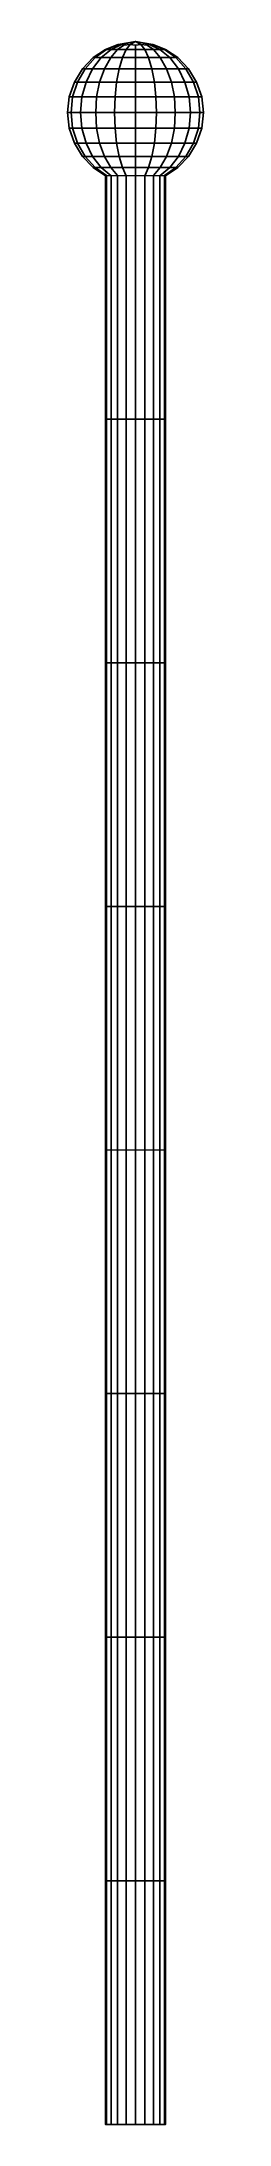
# Model space of a CAD drawing. Extents: x -180 to -153, y -248 to 156.
import ezdxf

# ---------------------------------------------------------------- set-up
doc = ezdxf.new("R2010")
doc.units = 0

msp = doc.modelspace()

# ---------------------------------------------------------------- linework, layer by layer
for points in [[(-172.216537, 154.363876, -0.971), (-172.046082, 154.335007, -2.829642), (-174.182159, 152.763794, -3.531603), (-174.593475, 152.763794, -0.971)], [(-172.046082, 154.335007, 0.887642), (-172.216537, 154.363876, -0.971), (-174.593475, 152.763794, -0.971), (-174.182159, 152.763794, 1.589603)], [(-172.046082, 154.335007, -2.829642), (-171.103821, 154.363876, -4.434644), (-173.026794, 152.763794, -5.847689), (-174.182159, 152.763794, -3.531603)], [(-171.103821, 154.363876, 2.492644), (-172.046082, 154.335007, 0.887642), (-174.182159, 152.763794, 1.589603), (-173.026794, 152.763794, 3.905689)], [(-171.103821, 154.363876, -4.434644), (-169.885742, 154.335007, -5.836988), (-171.205902, 152.763794, -7.674745), (-173.026794, 152.763794, -5.847689)], [(-169.885742, 154.335007, 3.894988), (-171.103821, 154.363876, 2.492644), (-173.026794, 152.763794, 3.905689), (-171.205902, 152.763794, 5.732744)], [(-172.216537, 154.363876, -0.971), (-169.781403, 155.282089, -0.971), (-170.098099, 155.166626, -2.189491), (-172.046082, 154.335007, -2.829642)], [(-170.098099, 155.166626, 0.247491), (-169.781403, 155.282089, -0.971), (-172.216537, 154.363876, -0.971), (-172.046082, 154.335007, 0.887642)], [(-170.098099, 155.166626, -2.189491), (-169.133759, 155.282089, -2.987004), (-171.103821, 154.363876, -4.434644), (-172.046082, 154.335007, -2.829642)], [(-171.103821, 154.363876, 2.492644), (-169.133759, 155.282089, 1.045004), (-170.098099, 155.166626, 0.247491), (-172.046082, 154.335007, 0.887642)], [(-169.885742, 154.335007, -5.836988), (-168.190659, 154.363876, -6.575294), (-168.925171, 152.763794, -8.861649), (-171.205902, 152.763794, -7.674745)], [(-168.190659, 154.363876, 4.633294), (-169.885742, 154.335007, 3.894988), (-171.205902, 152.763794, 5.732744), (-168.925171, 152.763794, 6.919649)], [(-171.103821, 154.363876, -4.434644), (-169.133759, 155.282089, -2.987004), (-168.681824, 155.166626, -4.161052), (-169.885742, 154.335007, -5.836988)], [(-168.681824, 155.166626, 2.219052), (-169.133759, 155.282089, 1.045004), (-171.103821, 154.363876, 2.492644), (-169.885742, 154.335007, 3.894988)], [(-169.781403, 155.282089, -0.971), (-166.390228, 155.859375, -0.971), (-169.133759, 155.282089, -2.987004), (-170.098099, 155.166626, -2.189491)], [(-169.133759, 155.282089, 1.045004), (-166.390228, 155.859375, -0.971), (-169.781403, 155.282089, -0.971), (-170.098099, 155.166626, 0.247491)], [(-168.681824, 155.166626, -4.161052), (-167.438171, 155.282089, -4.232964), (-168.190659, 154.363876, -6.575294), (-169.885742, 154.335007, -5.836988)], [(-168.190659, 154.363876, 4.633294), (-167.438171, 155.282089, 2.290964), (-168.681824, 155.166626, 2.219052), (-169.885742, 154.335007, 3.894988)], [(-169.133759, 155.282089, -2.987004), (-166.390228, 155.859375, -0.971), (-167.438171, 155.282089, -4.232964), (-168.681824, 155.166626, -4.161052)], [(-167.438171, 155.282089, 2.290964), (-166.390228, 155.859375, -0.971), (-169.133759, 155.282089, 1.045004), (-168.681824, 155.166626, 2.219052)], [(-168.190659, 154.363876, -6.575294), (-166.390228, 154.335007, -6.985692), (-166.390228, 152.763794, -9.257284), (-168.925171, 152.763794, -8.861649)], [(-166.390228, 154.335007, 5.043692), (-168.190659, 154.363876, 4.633294), (-168.925171, 152.763794, 6.919649), (-166.390228, 152.763794, 7.315284)], [(-168.190659, 154.363876, -6.575294), (-167.438171, 155.282089, -4.232964), (-166.390228, 155.166626, -4.914121), (-166.390228, 154.335007, -6.985692)], [(-166.390228, 155.166626, 2.972121), (-167.438171, 155.282089, 2.290964), (-168.190659, 154.363876, 4.633294), (-166.390228, 154.335007, 5.043692)], [(-167.438171, 155.282089, -4.232964), (-166.390228, 155.859375, -0.971), (-165.3423, 155.282089, -4.232964), (-166.390228, 155.166626, -4.914121)], [(-165.3423, 155.282089, 2.290964), (-166.390228, 155.859375, -0.971), (-167.438171, 155.282089, 2.290964), (-166.390228, 155.166626, 2.972121)], [(-163.646698, 155.282089, -2.987004), (-166.390228, 155.859375, -0.971), (-162.999054, 155.282089, -0.971), (-162.682358, 155.166626, -2.189491)], [(-165.3423, 155.282089, -4.232964), (-166.390228, 155.859375, -0.971), (-163.646698, 155.282089, -2.987004), (-164.098633, 155.166626, -4.161052)], [(-163.646698, 155.282089, 1.045004), (-166.390228, 155.859375, -0.971), (-165.3423, 155.282089, 2.290964), (-164.098633, 155.166626, 2.219052)], [(-162.999054, 155.282089, -0.971), (-166.390228, 155.859375, -0.971), (-163.646698, 155.282089, 1.045004), (-162.682358, 155.166626, 0.247491)], [(-166.390228, 155.166626, -4.914121), (-165.3423, 155.282089, -4.232964), (-164.589813, 154.363876, -6.575294), (-166.390228, 154.335007, -6.985692)], [(-164.589813, 154.363876, 4.633294), (-165.3423, 155.282089, 2.290964), (-166.390228, 155.166626, 2.972121), (-166.390228, 154.335007, 5.043692)], [(-166.390228, 152.763794, -9.257284), (-166.390228, 154.335007, -6.985692), (-164.589813, 154.363876, -6.575294), (-163.855286, 152.763794, -8.861649)], [(-163.855286, 152.763794, 6.919649), (-164.589813, 154.363876, 4.633294), (-166.390228, 154.335007, 5.043692), (-166.390228, 152.763794, 7.315284)], [(-164.589813, 154.363876, -6.575294), (-165.3423, 155.282089, -4.232964), (-164.098633, 155.166626, -4.161052), (-162.894714, 154.335007, -5.836988)], [(-164.098633, 155.166626, 2.219052), (-165.3423, 155.282089, 2.290964), (-164.589813, 154.363876, 4.633294), (-162.894714, 154.335007, 3.894988)], [(-163.855286, 152.763794, -8.861649), (-164.589813, 154.363876, -6.575294), (-162.894714, 154.335007, -5.836988), (-161.574554, 152.763794, -7.674745)], [(-161.574554, 152.763794, 5.732744), (-162.894714, 154.335007, 3.894988), (-164.589813, 154.363876, 4.633294), (-163.855286, 152.763794, 6.919649)], [(-164.098633, 155.166626, -4.161052), (-163.646698, 155.282089, -2.987004), (-161.676636, 154.363876, -4.434644), (-162.894714, 154.335007, -5.836988)], [(-161.676636, 154.363876, 2.492644), (-163.646698, 155.282089, 1.045004), (-164.098633, 155.166626, 2.219052), (-162.894714, 154.335007, 3.894988)], [(-161.676636, 154.363876, -4.434644), (-163.646698, 155.282089, -2.987004), (-162.682358, 155.166626, -2.189491), (-160.734375, 154.335007, -2.829642)], [(-162.682358, 155.166626, 0.247491), (-163.646698, 155.282089, 1.045004), (-161.676636, 154.363876, 2.492644), (-160.734375, 154.335007, 0.887642)], [(-162.682358, 155.166626, -2.189491), (-162.999054, 155.282089, -0.971), (-160.563919, 154.363876, -0.971), (-160.734375, 154.335007, -2.829642)], [(-160.563919, 154.363876, -0.971), (-162.999054, 155.282089, -0.971), (-162.682358, 155.166626, 0.247491), (-160.734375, 154.335007, 0.887642)], [(-161.574554, 152.763794, -7.674745), (-162.894714, 154.335007, -5.836988), (-161.676636, 154.363876, -4.434644), (-159.753662, 152.763794, -5.847689)], [(-159.753662, 152.763794, 3.905689), (-161.676636, 154.363876, 2.492644), (-162.894714, 154.335007, 3.894988), (-161.574554, 152.763794, 5.732744)], [(-159.753662, 152.763794, -5.847689), (-161.676636, 154.363876, -4.434644), (-160.734375, 154.335007, -2.829642), (-158.598297, 152.763794, -3.531603)], [(-158.598297, 152.763794, 1.589603), (-160.734375, 154.335007, 0.887642), (-161.676636, 154.363876, 2.492644), (-159.753662, 152.763794, 3.905689)], [(-158.598297, 152.763794, -3.531603), (-160.734375, 154.335007, -2.829642), (-160.563919, 154.363876, -0.971), (-158.186981, 152.763794, -0.971)], [(-158.186981, 152.763794, -0.971), (-160.563919, 154.363876, -0.971), (-160.734375, 154.335007, 0.887642), (-158.598297, 152.763794, 1.589603)], [(-176.680084, 150.606842, -0.971), (-176.164139, 150.606842, -4.182929), (-177.649902, 148.017975, -4.671178), (-178.244263, 148.017975, -0.971)], [(-176.164139, 150.606842, 2.240929), (-176.680084, 150.606842, -0.971), (-178.244263, 148.017975, -0.971), (-177.649902, 148.017975, 2.729178)], [(-176.164139, 150.606842, -4.182929), (-174.714905, 150.606842, -7.088147), (-175.980331, 148.017975, -8.018021), (-177.649902, 148.017975, -4.671178)], [(-174.714905, 150.606842, 5.146147), (-176.164139, 150.606842, 2.240929), (-177.649902, 148.017975, 2.729178), (-175.980331, 148.017975, 6.076021)], [(-176.680084, 150.606842, -0.971), (-174.593475, 152.763794, -0.971), (-174.182159, 152.763794, -3.531603), (-176.164139, 150.606842, -4.182929)], [(-174.182159, 152.763794, 1.589603), (-174.593475, 152.763794, -0.971), (-176.680084, 150.606842, -0.971), (-176.164139, 150.606842, 2.240929)], [(-174.182159, 152.763794, -3.531603), (-173.026794, 152.763794, -5.847689), (-174.714905, 150.606842, -7.088147), (-176.164139, 150.606842, -4.182929)], [(-174.714905, 150.606842, 5.146147), (-173.026794, 152.763794, 3.905689), (-174.182159, 152.763794, 1.589603), (-176.164139, 150.606842, 2.240929)], [(-174.714905, 150.606842, -7.088147), (-172.430832, 150.606842, -9.37994), (-173.349091, 148.017975, -10.658192), (-175.980331, 148.017975, -8.018021)], [(-172.430832, 150.606842, 7.43794), (-174.714905, 150.606842, 5.146147), (-175.980331, 148.017975, 6.076021), (-173.349091, 148.017975, 8.716191)], [(-174.714905, 150.606842, -7.088147), (-173.026794, 152.763794, -5.847689), (-171.205902, 152.763794, -7.674745), (-172.430832, 150.606842, -9.37994)], [(-171.205902, 152.763794, 5.732744), (-173.026794, 152.763794, 3.905689), (-174.714905, 150.606842, 5.146147), (-172.430832, 150.606842, 7.43794)], [(-172.430832, 150.606842, -9.37994), (-169.569946, 150.606842, -10.868751), (-170.053314, 148.017975, -12.373319), (-173.349091, 148.017975, -10.658192)], [(-169.569946, 150.606842, 8.926751), (-172.430832, 150.606842, 7.43794), (-173.349091, 148.017975, 8.716191), (-170.053314, 148.017975, 10.431318)], [(-171.205902, 152.763794, -7.674745), (-168.925171, 152.763794, -8.861649), (-169.569946, 150.606842, -10.868751), (-172.430832, 150.606842, -9.37994)], [(-169.569946, 150.606842, 8.926751), (-168.925171, 152.763794, 6.919649), (-171.205902, 152.763794, 5.732744), (-172.430832, 150.606842, 7.43794)], [(-169.569946, 150.606842, -10.868751), (-166.390228, 150.606842, -11.365022), (-166.390228, 148.017975, -12.945028), (-170.053314, 148.017975, -12.373319)], [(-166.390228, 150.606842, 9.423021), (-169.569946, 150.606842, 8.926751), (-170.053314, 148.017975, 10.431318), (-166.390228, 148.017975, 11.003027)], [(-169.569946, 150.606842, -10.868751), (-168.925171, 152.763794, -8.861649), (-166.390228, 152.763794, -9.257284), (-166.390228, 150.606842, -11.365022)], [(-166.390228, 152.763794, 7.315284), (-168.925171, 152.763794, 6.919649), (-169.569946, 150.606842, 8.926751), (-166.390228, 150.606842, 9.423021)], [(-166.390228, 152.763794, -9.257284), (-163.855286, 152.763794, -8.861649), (-163.210495, 150.606842, -10.868751), (-166.390228, 150.606842, -11.365022)], [(-163.21048, 150.606842, 8.926751), (-163.855286, 152.763794, 6.919649), (-166.390228, 152.763794, 7.315284), (-166.390228, 150.606842, 9.423021)], [(-166.390228, 148.017975, -12.945028), (-166.390228, 150.606842, -11.365022), (-163.210495, 150.606842, -10.868751), (-162.727142, 148.017975, -12.373319)], [(-162.727142, 148.017975, 10.431318), (-163.21048, 150.606842, 8.926751), (-166.390228, 150.606842, 9.423021), (-166.390228, 148.017975, 11.003027)], [(-163.210495, 150.606842, -10.868751), (-163.855286, 152.763794, -8.861649), (-161.574554, 152.763794, -7.674745), (-160.349609, 150.606842, -9.37994)], [(-161.574554, 152.763794, 5.732744), (-163.855286, 152.763794, 6.919649), (-163.21048, 150.606842, 8.926751), (-160.349609, 150.606842, 7.43794)], [(-162.727142, 148.017975, -12.373319), (-163.210495, 150.606842, -10.868751), (-160.349609, 150.606842, -9.37994), (-159.431366, 148.017975, -10.658192)], [(-159.431366, 148.017975, 8.716191), (-160.349609, 150.606842, 7.43794), (-163.21048, 150.606842, 8.926751), (-162.727142, 148.017975, 10.431318)], [(-161.574554, 152.763794, -7.674745), (-159.753662, 152.763794, -5.847689), (-158.065567, 150.606842, -7.088147), (-160.349609, 150.606842, -9.37994)], [(-158.065567, 150.606842, 5.146147), (-159.753662, 152.763794, 3.905689), (-161.574554, 152.763794, 5.732744), (-160.349609, 150.606842, 7.43794)], [(-159.431366, 148.017975, -10.658192), (-160.349609, 150.606842, -9.37994), (-158.065567, 150.606842, -7.088147), (-156.800125, 148.017975, -8.018021)], [(-156.800125, 148.017975, 6.076021), (-158.065567, 150.606842, 5.146147), (-160.349609, 150.606842, 7.43794), (-159.431366, 148.017975, 8.716191)], [(-158.065567, 150.606842, -7.088147), (-159.753662, 152.763794, -5.847689), (-158.598297, 152.763794, -3.531603), (-156.616302, 150.606842, -4.182929)], [(-158.598297, 152.763794, 1.589603), (-159.753662, 152.763794, 3.905689), (-158.065567, 150.606842, 5.146147), (-156.616302, 150.606842, 2.240929)], [(-158.598297, 152.763794, -3.531603), (-158.186981, 152.763794, -0.971), (-156.100372, 150.606842, -0.971), (-156.616302, 150.606842, -4.182929)], [(-156.100372, 150.606842, -0.971), (-158.186981, 152.763794, -0.971), (-158.598297, 152.763794, 1.589603), (-156.616302, 150.606842, 2.240929)], [(-156.800125, 148.017975, -8.018021), (-158.065567, 150.606842, -7.088147), (-156.616302, 150.606842, -4.182929), (-155.130554, 148.017975, -4.671178)], [(-155.130554, 148.017975, 2.729178), (-156.616302, 150.606842, 2.240929), (-158.065567, 150.606842, 5.146147), (-156.800125, 148.017975, 6.076021)], [(-155.130554, 148.017975, -4.671178), (-156.616302, 150.606842, -4.182929), (-156.100372, 150.606842, -0.971), (-154.536209, 148.017975, -0.971)], [(-154.536209, 148.017975, -0.971), (-156.100372, 150.606842, -0.971), (-156.616302, 150.606842, 2.240929), (-155.130554, 148.017975, 2.729178)], [(-179.221466, 145.136063, -0.971), (-178.244263, 148.017975, -0.971), (-177.649902, 148.017975, -4.671178), (-178.578094, 145.136063, -4.97621)], [(-177.649902, 148.017975, 2.729178), (-178.244263, 148.017975, -0.971), (-179.221466, 145.136063, -0.971), (-178.578094, 145.136063, 3.03421)], [(-177.649902, 148.017975, -4.671178), (-175.980331, 148.017975, -8.018021), (-176.77092, 145.136063, -8.598957), (-178.578094, 145.136063, -4.97621)], [(-176.77092, 145.136063, 6.656957), (-175.980331, 148.017975, 6.076021), (-177.649902, 148.017975, 2.729178), (-178.578094, 145.136063, 3.03421)], [(-176.77092, 145.136063, -8.598957), (-175.980331, 148.017975, -8.018021), (-173.349091, 148.017975, -10.658192), (-173.922745, 145.136063, -11.456777)], [(-173.349091, 148.017975, 8.716191), (-175.980331, 148.017975, 6.076021), (-176.77092, 145.136063, 6.656957), (-173.922745, 145.136063, 9.514777)], [(-173.349091, 148.017975, -10.658192), (-170.053314, 148.017975, -12.373319), (-170.355286, 145.136063, -13.313294), (-173.922745, 145.136063, -11.456777)], [(-170.355301, 145.136063, 11.371295), (-170.053314, 148.017975, 10.431318), (-173.349091, 148.017975, 8.716191), (-173.922745, 145.136063, 9.514777)], [(-166.390228, 148.017975, 11.003027), (-170.053314, 148.017975, 10.431318), (-170.355301, 145.136063, 11.371295), (-166.390228, 145.136063, 11.990133)], [(-170.355286, 145.136063, -13.313294), (-170.053314, 148.017975, -12.373319), (-166.390228, 148.017975, -12.945028), (-166.390228, 145.136063, -13.932134)], [(-166.390228, 148.017975, -12.945028), (-162.727142, 148.017975, -12.373319), (-162.425171, 145.136063, -13.313294), (-166.390228, 145.136063, -13.932134)], [(-162.425171, 145.136063, 11.371294), (-162.727142, 148.017975, 10.431318), (-166.390228, 148.017975, 11.003027), (-166.390228, 145.136063, 11.990133)], [(-162.425171, 145.136063, -13.313294), (-162.727142, 148.017975, -12.373319), (-159.431366, 148.017975, -10.658192), (-158.857712, 145.136063, -11.456777)], [(-159.431366, 148.017975, 8.716191), (-162.727142, 148.017975, 10.431318), (-162.425171, 145.136063, 11.371294), (-158.857712, 145.136063, 9.514777)], [(-159.431366, 148.017975, -10.658192), (-156.800125, 148.017975, -8.018021), (-156.009552, 145.136063, -8.598957), (-158.857712, 145.136063, -11.456777)], [(-156.009552, 145.136063, 6.656957), (-156.800125, 148.017975, 6.076021), (-159.431366, 148.017975, 8.716191), (-158.857712, 145.136063, 9.514777)], [(-156.009552, 145.136063, -8.598957), (-156.800125, 148.017975, -8.018021), (-155.130554, 148.017975, -4.671178), (-154.202362, 145.136063, -4.97621)], [(-155.130554, 148.017975, 2.729178), (-156.800125, 148.017975, 6.076021), (-156.009552, 145.136063, 6.656957), (-154.202362, 145.136063, 3.03421)], [(-155.130554, 148.017975, -4.671178), (-154.536209, 148.017975, -0.971), (-153.55899, 145.136063, -0.971), (-154.202362, 145.136063, -4.97621)], [(-153.55899, 145.136063, -0.971), (-154.536209, 148.017975, -0.971), (-155.130554, 148.017975, 2.729178), (-154.202362, 145.136063, 3.03421)], [(-179.221466, 145.136063, -0.971), (-178.578094, 145.136063, -4.97621), (-178.887512, 142.100006, -5.077888), (-179.54718, 142.100006, -0.971)], [(-178.578094, 145.136063, 3.03421), (-179.221466, 145.136063, -0.971), (-179.54718, 142.100006, -0.971), (-178.887512, 142.100006, 3.135888)], [(-179.54718, 142.100006, -0.971), (-178.887512, 142.100006, -5.077888), (-178.578094, 139.06395, -4.97621), (-179.221466, 139.06395, -0.971)], [(-178.578094, 139.06395, 3.03421), (-178.887512, 142.100006, 3.135888), (-179.54718, 142.100006, -0.971), (-179.221466, 139.06395, -0.971)], [(-178.578094, 145.136063, -4.97621), (-176.77092, 145.136063, -8.598957), (-177.034454, 142.100006, -8.792603), (-178.887512, 142.100006, -5.077888)], [(-176.77092, 145.136063, 6.656957), (-178.578094, 145.136063, 3.03421), (-178.887512, 142.100006, 3.135888), (-177.034454, 142.100006, 6.850603)], [(-178.578094, 139.06395, -4.97621), (-178.887512, 142.100006, -5.077888), (-177.034454, 142.100006, -8.792603), (-176.77092, 139.06395, -8.598957)], [(-177.034454, 142.100006, 6.850603), (-178.887512, 142.100006, 3.135888), (-178.578094, 139.06395, 3.03421), (-176.77092, 139.06395, 6.656957)], [(-176.77092, 145.136063, -8.598957), (-173.922745, 145.136063, -11.456777), (-174.113983, 142.100006, -11.722972), (-177.034454, 142.100006, -8.792603)], [(-173.922745, 145.136063, 9.514777), (-176.77092, 145.136063, 6.656957), (-177.034454, 142.100006, 6.850603), (-174.113983, 142.100006, 9.780972)], [(-177.034454, 142.100006, -8.792603), (-174.113983, 142.100006, -11.722972), (-173.922745, 139.06395, -11.456777), (-176.77092, 139.06395, -8.598957)], [(-173.922745, 139.06395, 9.514777), (-174.113983, 142.100006, 9.780972), (-177.034454, 142.100006, 6.850603), (-176.77092, 139.06395, 6.656957)], [(-173.922745, 145.136063, -11.456777), (-170.355286, 145.136063, -13.313294), (-170.455963, 142.100006, -13.626619), (-174.113983, 142.100006, -11.722972)], [(-170.355301, 145.136063, 11.371295), (-173.922745, 145.136063, 9.514777), (-174.113983, 142.100006, 9.780972), (-170.455963, 142.100006, 11.684619)], [(-173.922745, 139.06395, -11.456777), (-174.113983, 142.100006, -11.722972), (-170.455963, 142.100006, -13.626619), (-170.355301, 139.06395, -13.313294)], [(-170.455963, 142.100006, 11.684619), (-174.113983, 142.100006, 9.780972), (-173.922745, 139.06395, 9.514777), (-170.355301, 139.06395, 11.371294)], [(-170.355286, 145.136063, -13.313294), (-166.390228, 145.136063, -13.932134), (-166.390228, 142.100006, -14.261168), (-170.455963, 142.100006, -13.626619)], [(-166.390228, 145.136063, 11.990133), (-170.355301, 145.136063, 11.371295), (-170.455963, 142.100006, 11.684619), (-166.390228, 142.100006, 12.319168)], [(-170.455963, 142.100006, -13.626619), (-166.390228, 142.100006, -14.261168), (-166.390228, 139.06395, -13.932134), (-170.355301, 139.06395, -13.313294)], [(-166.390228, 139.06395, 11.990133), (-166.390228, 142.100006, 12.319168), (-170.455963, 142.100006, 11.684619), (-170.355301, 139.06395, 11.371294)], [(-166.390228, 142.100006, -14.261168), (-166.390228, 145.136063, -13.932134), (-162.425171, 145.136063, -13.313294), (-162.324509, 142.100006, -13.626619)], [(-162.324509, 142.100006, 11.684619), (-162.425171, 145.136063, 11.371294), (-166.390228, 145.136063, 11.990133), (-166.390228, 142.100006, 12.319168)], [(-166.390228, 139.06395, -13.932134), (-166.390228, 142.100006, -14.261168), (-162.324509, 142.100006, -13.626619), (-162.425171, 139.06395, -13.313294)], [(-162.324509, 142.100006, 11.684619), (-166.390228, 142.100006, 12.319168), (-166.390228, 139.06395, 11.990133), (-162.425171, 139.06395, 11.371294)], [(-162.324509, 142.100006, -13.626619), (-162.425171, 145.136063, -13.313294), (-158.857712, 145.136063, -11.456777), (-158.666489, 142.100006, -11.722972)], [(-158.666489, 142.100006, 9.780972), (-158.857712, 145.136063, 9.514777), (-162.425171, 145.136063, 11.371294), (-162.324509, 142.100006, 11.684619)], [(-162.324509, 142.100006, -13.626619), (-158.666489, 142.100006, -11.722972), (-158.857712, 139.06395, -11.456777), (-162.425171, 139.06395, -13.313294)], [(-158.857712, 139.06395, 9.514777), (-158.666489, 142.100006, 9.780972), (-162.324509, 142.100006, 11.684619), (-162.425171, 139.06395, 11.371294)], [(-158.666489, 142.100006, -11.722972), (-158.857712, 145.136063, -11.456777), (-156.009552, 145.136063, -8.598957), (-155.746002, 142.100006, -8.792603)], [(-155.746002, 142.100006, 6.850603), (-156.009552, 145.136063, 6.656957), (-158.857712, 145.136063, 9.514777), (-158.666489, 142.100006, 9.780972)], [(-158.857712, 139.06395, -11.456777), (-158.666489, 142.100006, -11.722972), (-155.746002, 142.100006, -8.792603), (-156.009552, 139.06395, -8.598957)], [(-155.746002, 142.100006, 6.850603), (-158.666489, 142.100006, 9.780972), (-158.857712, 139.06395, 9.514777), (-156.009552, 139.06395, 6.656957)], [(-155.746002, 142.100006, -8.792603), (-156.009552, 145.136063, -8.598957), (-154.202362, 145.136063, -4.97621), (-153.892944, 142.100006, -5.077888)], [(-153.892944, 142.100006, 3.135888), (-154.202362, 145.136063, 3.03421), (-156.009552, 145.136063, 6.656957), (-155.746002, 142.100006, 6.850603)], [(-155.746002, 142.100006, -8.792603), (-153.892944, 142.100006, -5.077888), (-154.202362, 139.06395, -4.97621), (-156.009552, 139.06395, -8.598957)], [(-154.202362, 139.06395, 3.03421), (-153.892944, 142.100006, 3.135888), (-155.746002, 142.100006, 6.850603), (-156.009552, 139.06395, 6.656957)], [(-153.892944, 142.100006, -5.077888), (-154.202362, 145.136063, -4.97621), (-153.55899, 145.136063, -0.971), (-153.233246, 142.100006, -0.971)], [(-153.233246, 142.100006, -0.971), (-153.55899, 145.136063, -0.971), (-154.202362, 145.136063, 3.03421), (-153.892944, 142.100006, 3.135888)], [(-154.202362, 139.06395, -4.97621), (-153.892944, 142.100006, -5.077888), (-153.233246, 142.100006, -0.971), (-153.55899, 139.06395, -0.971)], [(-153.233246, 142.100006, -0.971), (-153.892944, 142.100006, 3.135888), (-154.202362, 139.06395, 3.03421), (-153.55899, 139.06395, -0.971)], [(-179.221466, 139.06395, -0.971), (-178.578094, 139.06395, -4.97621), (-177.649902, 136.182037, -4.671178), (-178.244263, 136.182037, -0.971)], [(-178.578094, 139.06395, 3.03421), (-179.221466, 139.06395, -0.971), (-178.244263, 136.182037, -0.971), (-177.649902, 136.182037, 2.729178)], [(-178.578094, 139.06395, -4.97621), (-176.77092, 139.06395, -8.598957), (-175.980331, 136.182037, -8.018021), (-177.649902, 136.182037, -4.671178)], [(-176.77092, 139.06395, 6.656957), (-178.578094, 139.06395, 3.03421), (-177.649902, 136.182037, 2.729178), (-175.980331, 136.182037, 6.076021)], [(-176.77092, 139.06395, -8.598957), (-173.922745, 139.06395, -11.456777), (-173.349091, 136.182037, -10.658192), (-175.980331, 136.182037, -8.018021)], [(-173.922745, 139.06395, 9.514777), (-176.77092, 139.06395, 6.656957), (-175.980331, 136.182037, 6.076021), (-173.349091, 136.182037, 8.716191)], [(-173.922745, 139.06395, -11.456777), (-170.355301, 139.06395, -13.313294), (-170.053314, 136.182037, -12.373319), (-173.349091, 136.182037, -10.658192)], [(-170.355301, 139.06395, 11.371294), (-173.922745, 139.06395, 9.514777), (-173.349091, 136.182037, 8.716191), (-170.053314, 136.182037, 10.431318)], [(-170.355301, 139.06395, -13.313294), (-166.390228, 139.06395, -13.932134), (-166.390228, 136.182037, -12.945028), (-170.053314, 136.182037, -12.373319)], [(-166.390228, 139.06395, 11.990133), (-170.355301, 139.06395, 11.371294), (-170.053314, 136.182037, 10.431318), (-166.390228, 136.182037, 11.003027)], [(-166.390228, 136.182037, -12.945028), (-166.390228, 139.06395, -13.932134), (-162.425171, 139.06395, -13.313294), (-162.727142, 136.182037, -12.373319)], [(-162.727142, 136.182037, 10.431318), (-162.425171, 139.06395, 11.371294), (-166.390228, 139.06395, 11.990133), (-166.390228, 136.182037, 11.003027)], [(-162.727142, 136.182037, -12.373319), (-162.425171, 139.06395, -13.313294), (-158.857712, 139.06395, -11.456777), (-159.431366, 136.182037, -10.658192)], [(-159.431366, 136.182037, 8.716191), (-158.857712, 139.06395, 9.514777), (-162.425171, 139.06395, 11.371294), (-162.727142, 136.182037, 10.431318)], [(-159.431366, 136.182037, -10.658192), (-158.857712, 139.06395, -11.456777), (-156.009552, 139.06395, -8.598957), (-156.800125, 136.182037, -8.018021)], [(-156.800125, 136.182037, 6.076021), (-156.009552, 139.06395, 6.656957), (-158.857712, 139.06395, 9.514777), (-159.431366, 136.182037, 8.716191)], [(-156.800125, 136.182037, -8.018021), (-156.009552, 139.06395, -8.598957), (-154.202362, 139.06395, -4.97621), (-155.130554, 136.182037, -4.671178)], [(-155.130554, 136.182037, 2.729178), (-154.202362, 139.06395, 3.03421), (-156.009552, 139.06395, 6.656957), (-156.800125, 136.182037, 6.076021)], [(-155.130554, 136.182037, -4.671178), (-154.202362, 139.06395, -4.97621), (-153.55899, 139.06395, -0.971), (-154.536209, 136.182037, -0.971)], [(-154.536209, 136.182037, -0.971), (-153.55899, 139.06395, -0.971), (-154.202362, 139.06395, 3.03421), (-155.130554, 136.182037, 2.729178)], [(-178.244263, 136.182037, -0.971), (-177.649902, 136.182037, -4.671178), (-176.164139, 133.593155, -4.182929), (-176.680084, 133.593155, -0.971)], [(-176.164139, 133.593155, 2.240929), (-177.649902, 136.182037, 2.729178), (-178.244263, 136.182037, -0.971), (-176.680084, 133.593155, -0.971)], [(-176.164139, 133.593155, -4.182929), (-177.649902, 136.182037, -4.671178), (-175.980331, 136.182037, -8.018021), (-174.714905, 133.593155, -7.088147)], [(-175.980331, 136.182037, 6.076021), (-177.649902, 136.182037, 2.729178), (-176.164139, 133.593155, 2.240929), (-174.714905, 133.593155, 5.146147)], [(-176.680084, 133.593155, -0.971), (-176.164139, 133.593155, -4.182929), (-174.182159, 131.436188, -3.531603), (-174.593475, 131.436188, -0.971)], [(-176.164139, 133.593155, 2.240929), (-176.680084, 133.593155, -0.971), (-174.593475, 131.436188, -0.971), (-174.182159, 131.436188, 1.589603)], [(-176.164139, 133.593155, -4.182929), (-174.714905, 133.593155, -7.088147), (-173.026794, 131.436188, -5.847689), (-174.182159, 131.436188, -3.531603)], [(-174.714905, 133.593155, 5.146147), (-176.164139, 133.593155, 2.240929), (-174.182159, 131.436188, 1.589603), (-173.026794, 131.436188, 3.905689)], [(-175.980331, 136.182037, -8.018021), (-173.349091, 136.182037, -10.658192), (-172.430832, 133.593155, -9.37994), (-174.714905, 133.593155, -7.088147)], [(-172.430832, 133.593155, 7.43794), (-173.349091, 136.182037, 8.716191), (-175.980331, 136.182037, 6.076021), (-174.714905, 133.593155, 5.146147)], [(-174.714905, 133.593155, -7.088147), (-172.430832, 133.593155, -9.37994), (-171.205902, 131.436188, -7.674745), (-173.026794, 131.436188, -5.847689)], [(-172.430832, 133.593155, 7.43794), (-174.714905, 133.593155, 5.146147), (-173.026794, 131.436188, 3.905689), (-171.205902, 131.436188, 5.732744)], [(-172.430832, 133.593155, -9.37994), (-173.349091, 136.182037, -10.658192), (-170.053314, 136.182037, -12.373319), (-169.569946, 133.593155, -10.868751)], [(-170.053314, 136.182037, 10.431318), (-173.349091, 136.182037, 8.716191), (-172.430832, 133.593155, 7.43794), (-169.569946, 133.593155, 8.926751)], [(-172.430832, 133.593155, -9.37994), (-169.569946, 133.593155, -10.868751), (-168.925171, 131.436188, -8.861649), (-171.205902, 131.436188, -7.674745)], [(-169.569946, 133.593155, 8.926751), (-172.430832, 133.593155, 7.43794), (-171.205902, 131.436188, 5.732744), (-168.925171, 131.436188, 6.919649)], [(-170.053314, 136.182037, -12.373319), (-166.390228, 136.182037, -12.945028), (-166.390228, 133.593155, -11.365022), (-169.569946, 133.593155, -10.868751)], [(-166.390228, 133.593155, 9.423021), (-166.390228, 136.182037, 11.003027), (-170.053314, 136.182037, 10.431318), (-169.569946, 133.593155, 8.926751)], [(-169.569946, 133.593155, -10.868751), (-166.390228, 133.593155, -11.365022), (-166.390228, 131.436188, -9.257284), (-168.925171, 131.436188, -8.861649)], [(-166.390228, 133.593155, 9.423021), (-169.569946, 133.593155, 8.926751), (-168.925171, 131.436188, 6.919649), (-166.390228, 131.436188, 7.315284)], [(-166.390228, 133.593155, -11.365022), (-166.390228, 136.182037, -12.945028), (-162.727142, 136.182037, -12.373319), (-163.210495, 133.593155, -10.868751)], [(-162.727142, 136.182037, 10.431318), (-166.390228, 136.182037, 11.003027), (-166.390228, 133.593155, 9.423021), (-163.210495, 133.593155, 8.926751)], [(-166.390228, 131.436188, -9.257284), (-166.390228, 133.593155, -11.365022), (-163.210495, 133.593155, -10.868751), (-163.855286, 131.436188, -8.861649)], [(-163.855286, 131.436188, 6.919649), (-163.210495, 133.593155, 8.926751), (-166.390228, 133.593155, 9.423021), (-166.390228, 131.436188, 7.315284)], [(-163.855286, 131.436188, -8.861649), (-163.210495, 133.593155, -10.868751), (-160.349609, 133.593155, -9.37994), (-161.574554, 131.436188, -7.674745)], [(-161.574554, 131.436188, 5.732744), (-160.349609, 133.593155, 7.43794), (-163.210495, 133.593155, 8.926751), (-163.855286, 131.436188, 6.919649)], [(-162.727142, 136.182037, -12.373319), (-159.431366, 136.182037, -10.658192), (-160.349609, 133.593155, -9.37994), (-163.210495, 133.593155, -10.868751)], [(-160.349609, 133.593155, 7.43794), (-159.431366, 136.182037, 8.716191), (-162.727142, 136.182037, 10.431318), (-163.210495, 133.593155, 8.926751)], [(-161.574554, 131.436188, -7.674745), (-160.349609, 133.593155, -9.37994), (-158.065567, 133.593155, -7.088147), (-159.753662, 131.436188, -5.847689)], [(-159.753662, 131.436188, 3.905689), (-158.065567, 133.593155, 5.146147), (-160.349609, 133.593155, 7.43794), (-161.574554, 131.436188, 5.732744)], [(-160.349609, 133.593155, -9.37994), (-159.431366, 136.182037, -10.658192), (-156.800125, 136.182037, -8.018021), (-158.065567, 133.593155, -7.088147)], [(-156.800125, 136.182037, 6.076021), (-159.431366, 136.182037, 8.716191), (-160.349609, 133.593155, 7.43794), (-158.065567, 133.593155, 5.146147)], [(-159.753662, 131.436188, -5.847689), (-158.065567, 133.593155, -7.088147), (-156.616302, 133.593155, -4.182929), (-158.598297, 131.436188, -3.531603)], [(-158.598297, 131.436188, 1.589603), (-156.616302, 133.593155, 2.240929), (-158.065567, 133.593155, 5.146147), (-159.753662, 131.436188, 3.905689)], [(-158.598297, 131.436188, -3.531603), (-156.616302, 133.593155, -4.182929), (-156.100372, 133.593155, -0.971), (-158.186981, 131.436188, -0.971)], [(-158.186981, 131.436188, -0.971), (-156.100372, 133.593155, -0.971), (-156.616302, 133.593155, 2.240929), (-158.598297, 131.436188, 1.589603)], [(-156.800125, 136.182037, -8.018021), (-155.130554, 136.182037, -4.671178), (-156.616302, 133.593155, -4.182929), (-158.065567, 133.593155, -7.088147)], [(-156.616302, 133.593155, 2.240929), (-155.130554, 136.182037, 2.729178), (-156.800125, 136.182037, 6.076021), (-158.065567, 133.593155, 5.146147)], [(-156.616302, 133.593155, -4.182929), (-155.130554, 136.182037, -4.671178), (-154.536209, 136.182037, -0.971), (-156.100372, 133.593155, -0.971)], [(-154.536209, 136.182037, -0.971), (-155.130554, 136.182037, 2.729178), (-156.616302, 133.593155, 2.240929), (-156.100372, 133.593155, -0.971)], [(-174.593475, 131.436188, -0.971), (-174.182159, 131.436188, -3.531603), (-172.046082, 129.86499, -2.829642), (-172.216537, 129.836121, -0.971)], [(-172.046082, 129.86499, 0.887642), (-174.182159, 131.436188, 1.589603), (-174.593475, 131.436188, -0.971), (-172.216537, 129.836121, -0.971)], [(-172.046082, 129.86499, -2.829642), (-174.182159, 131.436188, -3.531603), (-173.026794, 131.436188, -5.847689), (-171.103821, 129.836121, -4.434644)], [(-173.026794, 131.436188, 3.905689), (-174.182159, 131.436188, 1.589603), (-172.046082, 129.86499, 0.887642), (-171.103821, 129.836121, 2.492644)], [(-173.026794, 131.436188, -5.847689), (-171.205902, 131.436188, -7.674745), (-169.885742, 129.86499, -5.836988), (-171.103821, 129.836121, -4.434644)], [(-169.885742, 129.86499, 3.894988), (-171.205902, 131.436188, 5.732744), (-173.026794, 131.436188, 3.905689), (-171.103821, 129.836121, 2.492644)], [(-172.216537, 82.557411, -0.971), (-172.216537, 129.836121, -0.971), (-172.046082, 129.86499, -2.829642), (-172.046082, 82.582672, -2.829642)], [(-172.046082, 82.582672, 0.887642), (-172.046082, 129.86499, 0.887642), (-172.216537, 129.836121, -0.971), (-172.216537, 82.557411, -0.971)], [(-172.046082, 82.582672, -2.829642), (-172.046082, 129.86499, -2.829642), (-171.103821, 129.836121, -4.434644), (-171.103821, 82.557411, -4.434644)], [(-171.103821, 82.557411, 2.492644), (-171.103821, 129.836121, 2.492644), (-172.046082, 129.86499, 0.887642), (-172.046082, 82.582672, 0.887642)], [(-169.885742, 129.86499, -5.836988), (-171.205902, 131.436188, -7.674745), (-168.925171, 131.436188, -8.861649), (-168.190659, 129.836121, -6.575294)], [(-168.925171, 131.436188, 6.919649), (-171.205902, 131.436188, 5.732744), (-169.885742, 129.86499, 3.894988), (-168.190659, 129.836121, 4.633294)], [(-171.103821, 82.557411, -4.434644), (-171.103821, 129.836121, -4.434644), (-169.885742, 129.86499, -5.836988), (-169.885742, 82.582672, -5.836988)], [(-169.885742, 82.582672, 3.894988), (-169.885742, 129.86499, 3.894988), (-171.103821, 129.836121, 2.492644), (-171.103821, 82.557411, 2.492644)], [(-169.885742, 82.582672, -5.836988), (-169.885742, 129.86499, -5.836988), (-168.190659, 129.836121, -6.575294), (-168.190659, 82.557411, -6.575294)], [(-168.190659, 82.557411, 4.633294), (-168.190659, 129.836121, 4.633294), (-169.885742, 129.86499, 3.894988), (-169.885742, 82.582672, 3.894988)], [(-168.925171, 131.436188, -8.861649), (-166.390228, 131.436188, -9.257284), (-166.390228, 129.86499, -6.985692), (-168.190659, 129.836121, -6.575294)], [(-166.390228, 129.86499, 5.043692), (-166.390228, 131.436188, 7.315284), (-168.925171, 131.436188, 6.919649), (-168.190659, 129.836121, 4.633294)], [(-168.190659, 82.557411, -6.575294), (-168.190659, 129.836121, -6.575294), (-166.390228, 129.86499, -6.985692), (-166.390228, 82.582672, -6.985692)], [(-166.390228, 82.582672, 5.043692), (-166.390228, 129.86499, 5.043692), (-168.190659, 129.836121, 4.633294), (-168.190659, 82.557411, 4.633294)], [(-166.390228, 129.86499, -6.985692), (-166.390228, 131.436188, -9.257284), (-163.855286, 131.436188, -8.861649), (-164.589813, 129.836121, -6.575294)], [(-163.855286, 131.436188, 6.919649), (-166.390228, 131.436188, 7.315284), (-166.390228, 129.86499, 5.043692), (-164.589813, 129.836121, 4.633294)], [(-166.390228, 82.582672, -6.985692), (-166.390228, 129.86499, -6.985692), (-164.589813, 129.836121, -6.575294), (-164.589813, 82.557411, -6.575294)], [(-164.589813, 82.557411, 4.633294), (-164.589813, 129.836121, 4.633294), (-166.390228, 129.86499, 5.043692), (-166.390228, 82.582672, 5.043692)], [(-163.855286, 131.436188, -8.861649), (-161.574554, 131.436188, -7.674745), (-162.894714, 129.86499, -5.836988), (-164.589813, 129.836121, -6.575294)], [(-162.894714, 129.86499, 3.894988), (-161.574554, 131.436188, 5.732744), (-163.855286, 131.436188, 6.919649), (-164.589813, 129.836121, 4.633294)], [(-164.589813, 82.557411, -6.575294), (-164.589813, 129.836121, -6.575294), (-162.894714, 129.86499, -5.836988), (-162.894714, 82.582672, -5.836988)], [(-162.894714, 82.582672, 3.894988), (-162.894714, 129.86499, 3.894988), (-164.589813, 129.836121, 4.633294), (-164.589813, 82.557411, 4.633294)], [(-162.894714, 129.86499, -5.836988), (-161.574554, 131.436188, -7.674745), (-159.753662, 131.436188, -5.847689), (-161.676636, 129.836121, -4.434644)], [(-159.753662, 131.436188, 3.905689), (-161.574554, 131.436188, 5.732744), (-162.894714, 129.86499, 3.894988), (-161.676651, 129.836121, 2.492644)], [(-162.894714, 82.582672, -5.836988), (-162.894714, 129.86499, -5.836988), (-161.676636, 129.836121, -4.434644), (-161.676636, 82.557411, -4.434644)], [(-161.676651, 82.557411, 2.492644), (-161.676651, 129.836121, 2.492644), (-162.894714, 129.86499, 3.894988), (-162.894714, 82.582672, 3.894988)], [(-160.734375, 129.86499, 0.887642), (-158.598297, 131.436188, 1.589603), (-159.753662, 131.436188, 3.905689), (-161.676651, 129.836121, 2.492644)], [(-160.734375, 82.582672, 0.887642), (-160.734375, 129.86499, 0.887642), (-161.676651, 129.836121, 2.492644), (-161.676651, 82.557411, 2.492644)], [(-159.753662, 131.436188, -5.847689), (-158.598297, 131.436188, -3.531603), (-160.734375, 129.86499, -2.829642), (-161.676636, 129.836121, -4.434644)], [(-161.676636, 82.557411, -4.434644), (-161.676636, 129.836121, -4.434644), (-160.734375, 129.86499, -2.829642), (-160.734375, 82.582672, -2.829642)], [(-160.734375, 129.86499, -2.829642), (-158.598297, 131.436188, -3.531603), (-158.186981, 131.436188, -0.971), (-160.563919, 129.836121, -0.971)], [(-158.186981, 131.436188, -0.971), (-158.598297, 131.436188, 1.589603), (-160.734375, 129.86499, 0.887642), (-160.563919, 129.836121, -0.971)], [(-160.734375, 82.582672, -2.829642), (-160.734375, 129.86499, -2.829642), (-160.563919, 129.836121, -0.971), (-160.563919, 82.557411, -0.971)], [(-160.563919, 82.557411, -0.971), (-160.563919, 129.836121, -0.971), (-160.734375, 129.86499, 0.887642), (-160.734375, 82.582672, 0.887642)], [(-172.216537, 35.278694, -0.971), (-172.216537, 82.557411, -0.971), (-172.046082, 82.582672, -2.829642), (-172.046082, 35.300346, -2.829642)], [(-172.046082, 35.300346, 0.887642), (-172.046082, 82.582672, 0.887642), (-172.216537, 82.557411, -0.971), (-172.216537, 35.278694, -0.971)], [(-172.046082, 35.300346, -2.829642), (-172.046082, 82.582672, -2.829642), (-171.103821, 82.557411, -4.434644), (-171.103821, 35.278694, -4.434644)], [(-171.103821, 35.278694, 2.492644), (-171.103821, 82.557411, 2.492644), (-172.046082, 82.582672, 0.887642), (-172.046082, 35.300346, 0.887642)], [(-171.103821, 35.278694, -4.434644), (-171.103821, 82.557411, -4.434644), (-169.885742, 82.582672, -5.836988), (-169.885742, 35.300346, -5.836988)], [(-169.885742, 35.300346, 3.894988), (-169.885742, 82.582672, 3.894988), (-171.103821, 82.557411, 2.492644), (-171.103821, 35.278694, 2.492644)], [(-169.885742, 35.300346, -5.836988), (-169.885742, 82.582672, -5.836988), (-168.190659, 82.557411, -6.575294), (-168.190659, 35.278694, -6.575294)], [(-168.190659, 35.278694, 4.633294), (-168.190659, 82.557411, 4.633294), (-169.885742, 82.582672, 3.894988), (-169.885742, 35.300346, 3.894988)], [(-168.190659, 35.278694, -6.575294), (-168.190659, 82.557411, -6.575294), (-166.390228, 82.582672, -6.985692), (-166.390228, 35.300346, -6.985692)], [(-166.390228, 35.300346, 5.043692), (-166.390228, 82.582672, 5.043692), (-168.190659, 82.557411, 4.633294), (-168.190659, 35.278694, 4.633294)], [(-166.390228, 35.300346, -6.985692), (-166.390228, 82.582672, -6.985692), (-164.589813, 82.557411, -6.575294), (-164.589813, 35.278694, -6.575294)], [(-164.589813, 35.278694, 4.633294), (-164.589813, 82.557411, 4.633294), (-166.390228, 82.582672, 5.043692), (-166.390228, 35.300346, 5.043692)], [(-164.589813, 35.278694, -6.575294), (-164.589813, 82.557411, -6.575294), (-162.894714, 82.582672, -5.836988), (-162.894714, 35.300346, -5.836988)], [(-162.894714, 35.300346, 3.894988), (-162.894714, 82.582672, 3.894988), (-164.589813, 82.557411, 4.633294), (-164.589813, 35.278694, 4.633294)], [(-162.894714, 35.300346, -5.836988), (-162.894714, 82.582672, -5.836988), (-161.676636, 82.557411, -4.434644), (-161.676636, 35.278694, -4.434644)], [(-161.676651, 35.278694, 2.492644), (-161.676651, 82.557411, 2.492644), (-162.894714, 82.582672, 3.894988), (-162.894714, 35.300346, 3.894988)], [(-160.734375, 35.300346, 0.887642), (-160.734375, 82.582672, 0.887642), (-161.676651, 82.557411, 2.492644), (-161.676651, 35.278694, 2.492644)], [(-161.676636, 35.278694, -4.434644), (-161.676636, 82.557411, -4.434644), (-160.734375, 82.582672, -2.829642), (-160.734375, 35.300346, -2.829642)], [(-160.734375, 35.300346, -2.829642), (-160.734375, 82.582672, -2.829642), (-160.563919, 82.557411, -0.971), (-160.563919, 35.278694, -0.971)], [(-160.563919, 35.278694, -0.971), (-160.563919, 82.557411, -0.971), (-160.734375, 82.582672, 0.887642), (-160.734375, 35.300346, 0.887642)], [(-172.046082, -11.981979, 0.887642), (-172.046082, 35.300346, 0.887642), (-172.216537, 35.278694, -0.971), (-172.216537, -12.000023, -0.971)], [(-172.216537, -12.000023, -0.971), (-172.216537, 35.278694, -0.971), (-172.046082, 35.300346, -2.829642), (-172.046082, -11.981979, -2.829642)], [(-171.103821, -12.000023, 2.492644), (-171.103821, 35.278694, 2.492644), (-172.046082, 35.300346, 0.887642), (-172.046082, -11.981979, 0.887642)], [(-172.046082, -11.981979, -2.829642), (-172.046082, 35.300346, -2.829642), (-171.103821, 35.278694, -4.434644), (-171.103821, -12.000023, -4.434644)], [(-169.885742, -11.981979, 3.894988), (-169.885742, 35.300346, 3.894988), (-171.103821, 35.278694, 2.492644), (-171.103821, -12.000023, 2.492644)], [(-171.103821, -12.000023, -4.434644), (-171.103821, 35.278694, -4.434644), (-169.885742, 35.300346, -5.836988), (-169.885742, -11.981979, -5.836988)], [(-168.190659, -12.000023, 4.633294), (-168.190659, 35.278694, 4.633294), (-169.885742, 35.300346, 3.894988), (-169.885742, -11.981979, 3.894988)], [(-169.885742, -11.981979, -5.836988), (-169.885742, 35.300346, -5.836988), (-168.190659, 35.278694, -6.575294), (-168.190659, -12.000023, -6.575294)], [(-166.390228, -11.981979, 5.043692), (-166.390228, 35.300346, 5.043692), (-168.190659, 35.278694, 4.633294), (-168.190659, -12.000023, 4.633294)], [(-168.190659, -12.000023, -6.575294), (-168.190659, 35.278694, -6.575294), (-166.390228, 35.300346, -6.985692), (-166.390228, -11.981979, -6.985692)], [(-164.589813, -12.000023, 4.633294), (-164.589813, 35.278694, 4.633294), (-166.390228, 35.300346, 5.043692), (-166.390228, -11.981979, 5.043692)], [(-166.390228, -11.981979, -6.985692), (-166.390228, 35.300346, -6.985692), (-164.589813, 35.278694, -6.575294), (-164.589813, -12.000023, -6.575294)], [(-162.894714, -11.981979, 3.894988), (-162.894714, 35.300346, 3.894988), (-164.589813, 35.278694, 4.633294), (-164.589813, -12.000023, 4.633294)], [(-164.589813, -12.000023, -6.575294), (-164.589813, 35.278694, -6.575294), (-162.894714, 35.300346, -5.836988), (-162.894714, -11.981979, -5.836988)], [(-161.676651, -12.000023, 2.492644), (-161.676651, 35.278694, 2.492644), (-162.894714, 35.300346, 3.894988), (-162.894714, -11.981979, 3.894988)], [(-162.894714, -11.981979, -5.836988), (-162.894714, 35.300346, -5.836988), (-161.676636, 35.278694, -4.434644), (-161.676636, -12.000023, -4.434644)], [(-160.734375, -11.981979, 0.887642), (-160.734375, 35.300346, 0.887642), (-161.676651, 35.278694, 2.492644), (-161.676651, -12.000023, 2.492644)], [(-161.676636, -12.000023, -4.434644), (-161.676636, 35.278694, -4.434644), (-160.734375, 35.300346, -2.829642), (-160.734375, -11.981979, -2.829642)], [(-160.563919, -12.000023, -0.971), (-160.563919, 35.278694, -0.971), (-160.734375, 35.300346, 0.887642), (-160.734375, -11.981979, 0.887642)], [(-160.734375, -11.981979, -2.829642), (-160.734375, 35.300346, -2.829642), (-160.563919, 35.278694, -0.971), (-160.563919, -12.000023, -0.971)], [(-172.046082, -59.264297, 0.887642), (-172.046082, -11.981979, 0.887642), (-172.216537, -12.000023, -0.971), (-172.216537, -59.278748, -0.971)], [(-172.216537, -59.278748, -0.971), (-172.216537, -12.000023, -0.971), (-172.046082, -11.981979, -2.829642), (-172.046082, -59.264297, -2.829642)], [(-171.103821, -59.278748, 2.492644), (-171.103821, -12.000023, 2.492644), (-172.046082, -11.981979, 0.887642), (-172.046082, -59.264297, 0.887642)], [(-172.046082, -59.264297, -2.829642), (-172.046082, -11.981979, -2.829642), (-171.103821, -12.000023, -4.434644), (-171.103821, -59.278748, -4.434644)], [(-169.885742, -59.264297, 3.894988), (-169.885742, -11.981979, 3.894988), (-171.103821, -12.000023, 2.492644), (-171.103821, -59.278748, 2.492644)], [(-171.103821, -59.278748, -4.434644), (-171.103821, -12.000023, -4.434644), (-169.885742, -11.981979, -5.836988), (-169.885742, -59.264297, -5.836988)], [(-168.190659, -59.278748, 4.633294), (-168.190659, -12.000023, 4.633294), (-169.885742, -11.981979, 3.894988), (-169.885742, -59.264297, 3.894988)], [(-169.885742, -59.264297, -5.836988), (-169.885742, -11.981979, -5.836988), (-168.190659, -12.000023, -6.575294), (-168.190659, -59.278748, -6.575294)], [(-166.390228, -59.264297, 5.043692), (-166.390228, -11.981979, 5.043692), (-168.190659, -12.000023, 4.633294), (-168.190659, -59.278748, 4.633294)], [(-168.190659, -59.278748, -6.575294), (-168.190659, -12.000023, -6.575294), (-166.390228, -11.981979, -6.985692), (-166.390228, -59.264297, -6.985692)], [(-164.589813, -59.278748, 4.633294), (-164.589813, -12.000023, 4.633294), (-166.390228, -11.981979, 5.043692), (-166.390228, -59.264297, 5.043692)], [(-166.390228, -59.264297, -6.985692), (-166.390228, -11.981979, -6.985692), (-164.589813, -12.000023, -6.575294), (-164.589813, -59.278748, -6.575294)], [(-162.894714, -59.264297, 3.894988), (-162.894714, -11.981979, 3.894988), (-164.589813, -12.000023, 4.633294), (-164.589813, -59.278748, 4.633294)], [(-164.589813, -59.278748, -6.575294), (-164.589813, -12.000023, -6.575294), (-162.894714, -11.981979, -5.836988), (-162.894714, -59.264297, -5.836988)], [(-161.676651, -59.278748, 2.492644), (-161.676651, -12.000023, 2.492644), (-162.894714, -11.981979, 3.894988), (-162.894714, -59.264297, 3.894988)], [(-162.894714, -59.264297, -5.836988), (-162.894714, -11.981979, -5.836988), (-161.676636, -12.000023, -4.434644), (-161.676636, -59.278748, -4.434644)], [(-160.734375, -59.264297, 0.887642), (-160.734375, -11.981979, 0.887642), (-161.676651, -12.000023, 2.492644), (-161.676651, -59.278748, 2.492644)], [(-161.676636, -59.278748, -4.434644), (-161.676636, -12.000023, -4.434644), (-160.734375, -11.981979, -2.829642), (-160.734375, -59.264297, -2.829642)], [(-160.563919, -59.278748, -0.971), (-160.563919, -12.000023, -0.971), (-160.734375, -11.981979, 0.887642), (-160.734375, -59.264297, 0.887642)], [(-160.734375, -59.264297, -2.829642), (-160.734375, -11.981979, -2.829642), (-160.563919, -12.000023, -0.971), (-160.563919, -59.278748, -0.971)], [(-172.216537, -106.557449, -0.971), (-172.216537, -59.278748, -0.971), (-172.046082, -59.264297, -2.829642), (-172.046082, -106.546616, -2.829642)], [(-172.046082, -106.546616, 0.887642), (-172.046082, -59.264297, 0.887642), (-172.216537, -59.278748, -0.971), (-172.216537, -106.557449, -0.971)], [(-172.046082, -106.546616, -2.829642), (-172.046082, -59.264297, -2.829642), (-171.103821, -59.278748, -4.434644), (-171.103821, -106.557449, -4.434644)], [(-171.103821, -106.557449, 2.492644), (-171.103821, -59.278748, 2.492644), (-172.046082, -59.264297, 0.887642), (-172.046082, -106.546616, 0.887642)], [(-171.103821, -106.557449, -4.434644), (-171.103821, -59.278748, -4.434644), (-169.885742, -59.264297, -5.836988), (-169.885742, -106.546616, -5.836988)], [(-169.885742, -106.546616, 3.894988), (-169.885742, -59.264297, 3.894988), (-171.103821, -59.278748, 2.492644), (-171.103821, -106.557449, 2.492644)], [(-169.885742, -106.546616, -5.836988), (-169.885742, -59.264297, -5.836988), (-168.190659, -59.278748, -6.575294), (-168.190659, -106.557449, -6.575294)], [(-168.190659, -106.557449, 4.633294), (-168.190659, -59.278748, 4.633294), (-169.885742, -59.264297, 3.894988), (-169.885742, -106.546616, 3.894988)], [(-168.190659, -106.557449, -6.575294), (-168.190659, -59.278748, -6.575294), (-166.390228, -59.264297, -6.985692), (-166.390228, -106.546616, -6.985692)], [(-166.390228, -106.546616, 5.043692), (-166.390228, -59.264297, 5.043692), (-168.190659, -59.278748, 4.633294), (-168.190659, -106.557449, 4.633294)], [(-166.390228, -106.546616, -6.985692), (-166.390228, -59.264297, -6.985692), (-164.589813, -59.278748, -6.575294), (-164.589813, -106.557449, -6.575294)], [(-164.589813, -106.557449, 4.633294), (-164.589813, -59.278748, 4.633294), (-166.390228, -59.264297, 5.043692), (-166.390228, -106.546616, 5.043692)], [(-164.589813, -106.557449, -6.575294), (-164.589813, -59.278748, -6.575294), (-162.894714, -59.264297, -5.836988), (-162.894714, -106.546616, -5.836988)], [(-162.894714, -106.546616, 3.894988), (-162.894714, -59.264297, 3.894988), (-164.589813, -59.278748, 4.633294), (-164.589813, -106.557449, 4.633294)], [(-162.894714, -106.546616, -5.836988), (-162.894714, -59.264297, -5.836988), (-161.676636, -59.278748, -4.434644), (-161.676636, -106.557449, -4.434644)], [(-161.676651, -106.557449, 2.492644), (-161.676651, -59.278748, 2.492644), (-162.894714, -59.264297, 3.894988), (-162.894714, -106.546616, 3.894988)], [(-160.734375, -106.546616, 0.887642), (-160.734375, -59.264297, 0.887642), (-161.676651, -59.278748, 2.492644), (-161.676651, -106.557449, 2.492644)], [(-161.676636, -106.557449, -4.434644), (-161.676636, -59.278748, -4.434644), (-160.734375, -59.264297, -2.829642), (-160.734375, -106.546616, -2.829642)], [(-160.734375, -106.546616, -2.829642), (-160.734375, -59.264297, -2.829642), (-160.563919, -59.278748, -0.971), (-160.563919, -106.557449, -0.971)], [(-160.563919, -106.557449, -0.971), (-160.563919, -59.278748, -0.971), (-160.734375, -59.264297, 0.887642), (-160.734375, -106.546616, 0.887642)], [(-172.216537, -153.836166, -0.971), (-172.216537, -106.557449, -0.971), (-172.046082, -106.546616, -2.829642), (-172.046082, -153.828949, -2.829642)], [(-172.046082, -153.828949, 0.887642), (-172.046082, -106.546616, 0.887642), (-172.216537, -106.557449, -0.971), (-172.216537, -153.836166, -0.971)], [(-172.046082, -153.828949, -2.829642), (-172.046082, -106.546616, -2.829642), (-171.103821, -106.557449, -4.434644), (-171.103821, -153.836166, -4.434644)], [(-171.103821, -153.836166, 2.492644), (-171.103821, -106.557449, 2.492644), (-172.046082, -106.546616, 0.887642), (-172.046082, -153.828949, 0.887642)], [(-171.103821, -153.836166, -4.434644), (-171.103821, -106.557449, -4.434644), (-169.885742, -106.546616, -5.836988), (-169.885742, -153.828949, -5.836988)], [(-169.885742, -153.828949, 3.894988), (-169.885742, -106.546616, 3.894988), (-171.103821, -106.557449, 2.492644), (-171.103821, -153.836166, 2.492644)], [(-169.885742, -153.828949, -5.836988), (-169.885742, -106.546616, -5.836988), (-168.190659, -106.557449, -6.575294), (-168.190659, -153.836166, -6.575294)], [(-168.190659, -153.836166, 4.633294), (-168.190659, -106.557449, 4.633294), (-169.885742, -106.546616, 3.894988), (-169.885742, -153.828949, 3.894988)], [(-168.190659, -153.836166, -6.575294), (-168.190659, -106.557449, -6.575294), (-166.390228, -106.546616, -6.985692), (-166.390228, -153.828949, -6.985692)], [(-166.390228, -153.828949, 5.043692), (-166.390228, -106.546616, 5.043692), (-168.190659, -106.557449, 4.633294), (-168.190659, -153.836166, 4.633294)], [(-166.390228, -153.828949, -6.985692), (-166.390228, -106.546616, -6.985692), (-164.589813, -106.557449, -6.575294), (-164.589813, -153.836166, -6.575294)], [(-164.589813, -153.836166, 4.633294), (-164.589813, -106.557449, 4.633294), (-166.390228, -106.546616, 5.043692), (-166.390228, -153.828949, 5.043692)], [(-164.589813, -153.836166, -6.575294), (-164.589813, -106.557449, -6.575294), (-162.894714, -106.546616, -5.836988), (-162.894714, -153.828949, -5.836988)], [(-162.894714, -153.828949, 3.894988), (-162.894714, -106.546616, 3.894988), (-164.589813, -106.557449, 4.633294), (-164.589813, -153.836166, 4.633294)], [(-162.894714, -153.828949, -5.836988), (-162.894714, -106.546616, -5.836988), (-161.676636, -106.557449, -4.434644), (-161.676636, -153.836166, -4.434644)], [(-161.676651, -153.836166, 2.492644), (-161.676651, -106.557449, 2.492644), (-162.894714, -106.546616, 3.894988), (-162.894714, -153.828949, 3.894988)], [(-160.734375, -153.828949, 0.887642), (-160.734375, -106.546616, 0.887642), (-161.676651, -106.557449, 2.492644), (-161.676651, -153.836166, 2.492644)], [(-161.676636, -153.836166, -4.434644), (-161.676636, -106.557449, -4.434644), (-160.734375, -106.546616, -2.829642), (-160.734375, -153.828949, -2.829642)], [(-160.734375, -153.828949, -2.829642), (-160.734375, -106.546616, -2.829642), (-160.563919, -106.557449, -0.971), (-160.563919, -153.836166, -0.971)], [(-160.563919, -153.836166, -0.971), (-160.563919, -106.557449, -0.971), (-160.734375, -106.546616, 0.887642), (-160.734375, -153.828949, 0.887642)], [(-172.216537, -201.114899, -0.971), (-172.216537, -153.836166, -0.971), (-172.046082, -153.828949, -2.829642), (-172.046082, -201.111267, -2.829642)], [(-172.046082, -201.111267, 0.887642), (-172.046082, -153.828949, 0.887642), (-172.216537, -153.836166, -0.971), (-172.216537, -201.114899, -0.971)], [(-172.046082, -201.111267, -2.829642), (-172.046082, -153.828949, -2.829642), (-171.103821, -153.836166, -4.434644), (-171.103821, -201.114899, -4.434644)], [(-171.103821, -201.114899, 2.492644), (-171.103821, -153.836166, 2.492644), (-172.046082, -153.828949, 0.887642), (-172.046082, -201.111267, 0.887642)], [(-171.103821, -201.114899, -4.434644), (-171.103821, -153.836166, -4.434644), (-169.885742, -153.828949, -5.836988), (-169.885742, -201.111267, -5.836988)], [(-169.885742, -201.111267, 3.894988), (-169.885742, -153.828949, 3.894988), (-171.103821, -153.836166, 2.492644), (-171.103821, -201.114899, 2.492644)], [(-169.885742, -201.111267, -5.836988), (-169.885742, -153.828949, -5.836988), (-168.190659, -153.836166, -6.575294), (-168.190659, -201.114899, -6.575294)], [(-168.190659, -201.114899, 4.633294), (-168.190659, -153.836166, 4.633294), (-169.885742, -153.828949, 3.894988), (-169.885742, -201.111267, 3.894988)], [(-168.190659, -201.114899, -6.575294), (-168.190659, -153.836166, -6.575294), (-166.390228, -153.828949, -6.985692), (-166.390228, -201.111267, -6.985692)], [(-166.390228, -201.111267, 5.043692), (-166.390228, -153.828949, 5.043692), (-168.190659, -153.836166, 4.633294), (-168.190659, -201.114899, 4.633294)], [(-166.390228, -201.111267, -6.985692), (-166.390228, -153.828949, -6.985692), (-164.589813, -153.836166, -6.575294), (-164.589813, -201.114899, -6.575294)], [(-164.589813, -201.114899, 4.633294), (-164.589813, -153.836166, 4.633294), (-166.390228, -153.828949, 5.043692), (-166.390228, -201.111267, 5.043692)], [(-164.589813, -201.114899, -6.575294), (-164.589813, -153.836166, -6.575294), (-162.894714, -153.828949, -5.836988), (-162.894714, -201.111267, -5.836988)], [(-162.894714, -201.111267, 3.894988), (-162.894714, -153.828949, 3.894988), (-164.589813, -153.836166, 4.633294), (-164.589813, -201.114899, 4.633294)], [(-162.894714, -201.111267, -5.836988), (-162.894714, -153.828949, -5.836988), (-161.676636, -153.836166, -4.434644), (-161.676636, -201.114899, -4.434644)], [(-161.676651, -201.114899, 2.492644), (-161.676651, -153.836166, 2.492644), (-162.894714, -153.828949, 3.894988), (-162.894714, -201.111267, 3.894988)], [(-160.734375, -201.111267, 0.887642), (-160.734375, -153.828949, 0.887642), (-161.676651, -153.836166, 2.492644), (-161.676651, -201.114899, 2.492644)], [(-161.676636, -201.114899, -4.434644), (-161.676636, -153.836166, -4.434644), (-160.734375, -153.828949, -2.829642), (-160.734375, -201.111267, -2.829642)], [(-160.734375, -201.111267, -2.829642), (-160.734375, -153.828949, -2.829642), (-160.563919, -153.836166, -0.971), (-160.563919, -201.114899, -0.971)], [(-160.563919, -201.114899, -0.971), (-160.563919, -153.836166, -0.971), (-160.734375, -153.828949, 0.887642), (-160.734375, -201.111267, 0.887642)], [(-172.216537, -248.393585, -0.971), (-172.216537, -201.114899, -0.971), (-172.046082, -201.111267, -2.829642), (-172.046082, -248.393585, -2.829642)], [(-172.046082, -248.393585, 0.887642), (-172.046082, -201.111267, 0.887642), (-172.216537, -201.114899, -0.971), (-172.216537, -248.393585, -0.971)], [(-172.046082, -248.393585, -2.829642), (-172.046082, -201.111267, -2.829642), (-171.103821, -201.114899, -4.434644), (-171.103821, -248.393585, -4.434644)], [(-171.103821, -248.393585, 2.492644), (-171.103821, -201.114899, 2.492644), (-172.046082, -201.111267, 0.887642), (-172.046082, -248.393585, 0.887642)], [(-171.103821, -248.393585, -4.434644), (-171.103821, -201.114899, -4.434644), (-169.885742, -201.111267, -5.836988), (-169.885742, -248.393585, -5.836988)], [(-169.885742, -248.393585, 3.894988), (-169.885742, -201.111267, 3.894988), (-171.103821, -201.114899, 2.492644), (-171.103821, -248.393585, 2.492644)], [(-169.885742, -248.393585, -5.836988), (-169.885742, -201.111267, -5.836988), (-168.190659, -201.114899, -6.575294), (-168.190659, -248.393585, -6.575294)], [(-168.190659, -248.393585, 4.633294), (-168.190659, -201.114899, 4.633294), (-169.885742, -201.111267, 3.894988), (-169.885742, -248.393585, 3.894988)], [(-168.190659, -248.393585, -6.575294), (-168.190659, -201.114899, -6.575294), (-166.390228, -201.111267, -6.985692), (-166.390228, -248.393585, -6.985692)], [(-166.390228, -248.393585, 5.043692), (-166.390228, -201.111267, 5.043692), (-168.190659, -201.114899, 4.633294), (-168.190659, -248.393585, 4.633294)], [(-166.390228, -248.393585, -6.985692), (-166.390228, -201.111267, -6.985692), (-164.589813, -201.114899, -6.575294), (-164.589813, -248.393585, -6.575294)], [(-164.589813, -248.393585, 4.633294), (-164.589813, -201.114899, 4.633294), (-166.390228, -201.111267, 5.043692), (-166.390228, -248.393585, 5.043692)], [(-164.589813, -248.393585, -6.575294), (-164.589813, -201.114899, -6.575294), (-162.894714, -201.111267, -5.836988), (-162.894714, -248.393585, -5.836988)], [(-162.894714, -248.393585, 3.894988), (-162.894714, -201.111267, 3.894988), (-164.589813, -201.114899, 4.633294), (-164.589813, -248.393585, 4.633294)], [(-162.894714, -248.393585, -5.836988), (-162.894714, -201.111267, -5.836988), (-161.676636, -201.114899, -4.434644), (-161.676636, -248.393585, -4.434644)], [(-161.676651, -248.393585, 2.492644), (-161.676651, -201.114899, 2.492644), (-162.894714, -201.111267, 3.894988), (-162.894714, -248.393585, 3.894988)], [(-160.734375, -248.393585, 0.887642), (-160.734375, -201.111267, 0.887642), (-161.676651, -201.114899, 2.492644), (-161.676651, -248.393585, 2.492644)], [(-161.676636, -248.393585, -4.434644), (-161.676636, -201.114899, -4.434644), (-160.734375, -201.111267, -2.829642), (-160.734375, -248.393585, -2.829642)], [(-160.734375, -248.393585, -2.829642), (-160.734375, -201.111267, -2.829642), (-160.563919, -201.114899, -0.971), (-160.563919, -248.393585, -0.971)], [(-160.563919, -248.393585, -0.971), (-160.563919, -201.114899, -0.971), (-160.734375, -201.111267, 0.887642), (-160.734375, -248.393585, 0.887642)]]:
    msp.add_3dface(points)

doc.saveas('drawing.dxf')
